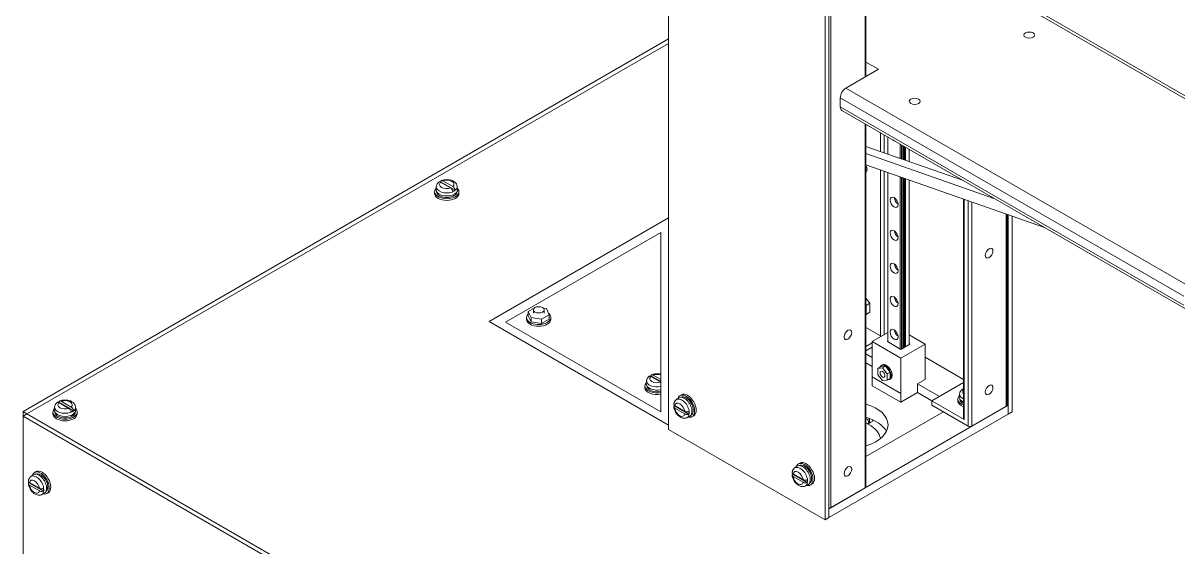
# Model space of a CAD drawing. Header units: millimetres. Extents: x 651 to 8859, y -354 to 894.
# Drawn here: x 2279.4 to 2365, y -242.1 to -203.3 of the extents above; entities that cross this region are included whole.
import ezdxf

# ---------------------------------------------------------------- set-up
doc = ezdxf.new("R2010")
doc.units = ezdxf.units.MM
doc.layers.add('Widoczne (ISO)', color=7, linetype='Continuous', lineweight=18)
doc.layers.add('Widoczne wąskie (ISO)', color=7, linetype='Continuous', lineweight=9)

msp = doc.modelspace()

# ---------------------------------------------------------------- linework, layer by layer
at = {"layer": 'Widoczne (ISO)'}
for p, q in [((2327.254, -151.101), (2327.254, -233.077)), ((2327.254, -151.427), (2327.254, -233.403)), ((2338.85, -240.099), (2338.85, -158.122)), ((2339.133, -239.935), (2339.133, -157.959)), ((2341.879, -207.253), (2341.879, -197.852)), ((2378.041, -215.912), (2352.585, -201.215)), ((2327.254, -204.47), (2279.427, -232.082)), ((2327.254, -204.796), (2279.71, -232.245)), ((2327.254, -204.796), (2279.71, -232.245)), ((2341.879, -206.178), (2342.81, -206.715)), ((2342.81, -206.715), (2340.405, -208.103)), ((2339.981, -208.838), (2339.981, -209.491)), ((2365.561, -224.463), (2340.105, -209.766)), ((2341.879, -237.649), (2341.879, -210.79)), ((2343.517, -213.003), (2343.517, -211.736)), ((2341.879, -212.428), (2349.114, -214.967)), ((2351.433, -216.306), (2341.879, -212.953)), ((2344.422, -213.32), (2344.422, -212.258)), ((2344.519, -213.355), (2344.519, -212.314)), ((2344.617, -213.389), (2344.617, -212.371)), ((2344.654, -213.402), (2344.654, -212.392)), ((2345.087, -213.554), (2345.087, -212.642)), ((2341.879, -213.785), (2355.108, -218.428)), ((2343.517, -226.92), (2343.517, -214.36)), ((2344.422, -227.443), (2344.422, -214.678)), ((2344.519, -227.436), (2344.519, -214.712)), ((2344.617, -227.379), (2344.617, -214.746)), ((2344.654, -227.358), (2344.654, -214.759)), ((2310.047, -215.397), (2310.024, -215.609)), ((2311.449, -215.673), (2310.366, -215.048)), ((2311.109, -215.509), (2310.367, -215.081)), ((2310.537, -214.983), (2311.279, -215.411)), ((2311.599, -215.397), (2311.621, -215.609)), ((2345.087, -227.108), (2345.087, -214.911)), ((2309.923, -215.915), (2309.923, -215.785)), ((2311.382, -216.078), (2311.299, -216.03)), ((2311.723, -215.915), (2311.723, -215.785)), ((2349.115, -216.325), (2349.115, -232.587)), ((2327.254, -217.727), (2313.96, -225.402)), ((2327.254, -233.077), (2327.254, -217.727)), ((2352.344, -231.607), (2352.344, -217.458)), ((2352.427, -232.26), (2352.427, -217.487)), ((2352.709, -232.097), (2352.709, -217.586)), ((2315.184, -225.455), (2326.688, -218.814)), ((2326.688, -218.814), (2326.688, -232.097)), ((2341.879, -223.684), (2342.174, -224.051)), ((2341.879, -224.199), (2341.891, -224.214)), ((2342.174, -224.051), (2341.891, -224.214)), ((2342.174, -224.051), (2342.174, -224.711)), ((2316.856, -224.66), (2317.428, -224.33)), ((2317.065, -225.111), (2316.856, -224.66)), ((2316.856, -224.987), (2316.856, -224.66)), ((2317.065, -225.438), (2316.856, -224.987)), ((2317.237, -224.781), (2317.237, -224.536)), ((2317.428, -224.33), (2317.446, -224.333)), ((2318.418, -224.902), (2317.846, -225.232)), ((2317.978, -224.416), (2318.208, -224.451)), ((2318.037, -224.781), (2318.037, -224.536)), ((2318.208, -224.451), (2318.418, -224.902)), ((2318.418, -225.229), (2318.418, -224.902)), ((2341.891, -224.874), (2341.879, -224.875)), ((2341.891, -224.214), (2341.891, -224.874)), ((2342.174, -224.711), (2341.891, -224.874)), ((2313.96, -225.402), (2327.254, -233.077)), ((2326.688, -232.097), (2315.184, -225.455)), ((2316.737, -225.238), (2316.737, -225.108)), ((2317.846, -225.232), (2317.065, -225.111)), ((2317.065, -225.438), (2317.065, -225.111)), ((2317.846, -225.559), (2317.065, -225.438)), ((2318.418, -225.229), (2317.846, -225.559)), ((2317.846, -225.559), (2317.846, -225.232)), ((2318.537, -225.238), (2318.537, -225.108)), ((2342.951, -226.463), (2341.879, -225.844)), ((2343.517, -226.218), (2342.343, -226.896)), ((2346.275, -227.076), (2345.087, -226.39)), ((2342.343, -226.978), (2341.879, -227.246)), ((2342.343, -227.304), (2341.879, -227.572)), ((2342.343, -226.896), (2344.465, -228.121)), ((2342.343, -229.509), (2342.343, -226.896)), ((2343.475, -226.896), (2343.517, -226.871)), ((2344.465, -227.467), (2343.475, -226.896)), ((2345.143, -227.076), (2344.465, -227.467)), ((2344.465, -228.121), (2346.275, -227.076)), ((2345.087, -227.043), (2345.143, -227.076)), ((2346.275, -229.688), (2346.275, -227.076)), ((2341.879, -227.803), (2342.343, -228.072)), ((2341.879, -228.457), (2342.343, -228.725)), ((2344.465, -230.733), (2344.465, -228.121)), ((2349.115, -229.695), (2346.275, -228.055)), ((2342.98, -228.742), (2342.753, -228.873)), ((2342.753, -228.873), (2343.107, -228.841)), ((2342.753, -229.344), (2342.753, -228.873)), ((2342.98, -228.742), (2343.333, -228.711)), ((2343.104, -228.622), (2343.033, -228.663)), ((2343.333, -228.711), (2343.107, -228.841)), ((2343.107, -228.841), (2343.46, -229.281)), ((2343.333, -228.711), (2343.687, -229.151)), ((2343.687, -229.151), (2343.46, -229.281)), ((2343.46, -229.281), (2343.46, -229.753)), ((2343.687, -229.151), (2343.687, -229.622)), ((2325.505, -230.301), (2325.505, -230.17)), ((2325.629, -229.782), (2325.607, -229.995)), ((2326.688, -229.86), (2325.949, -229.433)), ((2326.688, -229.892), (2325.949, -229.466)), ((2326.119, -229.368), (2326.688, -229.696)), ((2342.343, -229.509), (2344.465, -230.733)), ((2342.343, -230.162), (2342.343, -229.509)), ((2342.343, -230.162), (2344.465, -231.387)), ((2343.107, -229.784), (2342.753, -229.344)), ((2343.46, -229.753), (2343.107, -229.784)), ((2343.687, -229.622), (2343.46, -229.753)), ((2343.704, -229.661), (2343.633, -229.702)), ((2346.275, -229.688), (2345.709, -230.015)), ((2345.709, -230.015), (2347.335, -230.954)), ((2345.709, -230.668), (2345.709, -230.015)), ((2346.77, -231.281), (2349.115, -229.926)), ((2328.218, -230.828), (2328.105, -230.893)), ((2344.465, -231.387), (2345.709, -230.668)), ((2344.465, -230.733), (2344.465, -230.733)), ((2344.465, -231.387), (2344.465, -230.733)), ((2345.709, -230.668), (2346.77, -231.281)), ((2348.822, -230.762), (2348.8, -230.974)), ((2281.763, -231.727), (2281.74, -231.939)), ((2283.165, -232.003), (2282.082, -231.378)), ((2282.825, -231.839), (2282.083, -231.411)), ((2282.252, -231.313), (2282.994, -231.741)), ((2283.314, -231.727), (2283.337, -231.939)), ((2327.688, -231.646), (2328.771, -232.271)), ((2327.717, -231.63), (2328.459, -232.058)), ((2328.459, -232.254), (2327.717, -231.826)), ((2327.831, -231.195), (2328.003, -231.069)), ((2339.133, -239.282), (2352.427, -231.607)), ((2349.174, -232.669), (2346.77, -231.281)), ((2346.77, -231.281), (2346.77, -231.607)), ((2349.457, -233.158), (2346.77, -231.607)), ((2348.698, -231.281), (2348.698, -231.15)), ((2352.285, -231.689), (2349.74, -233.158)), ((2352.427, -231.607), (2352.344, -231.559)), ((2352.427, -232.26), (2352.427, -231.607)), ((2279.427, -232.082), (2279.427, -232.409)), ((2279.427, -232.082), (2279.71, -232.245)), ((2279.427, -232.409), (2279.71, -232.245)), ((2279.427, -232.409), (2364.28, -281.398)), ((2279.427, -269.772), (2279.427, -232.409)), ((2279.71, -232.245), (2364.563, -281.235)), ((2279.71, -232.245), (2364.563, -281.235)), ((2281.639, -232.245), (2281.639, -232.115)), ((2283.097, -232.408), (2283.015, -232.36)), ((2283.439, -232.245), (2283.439, -232.115)), ((2328.607, -232.538), (2328.802, -232.452)), ((2329.118, -232.386), (2329.005, -232.452)), ((2339.133, -239.935), (2352.427, -232.26)), ((2347.618, -232.097), (2341.879, -235.411)), ((2352.709, -232.097), (2352.427, -232.26)), ((2352.427, -232.26), (2352.427, -232.26)), ((2327.254, -233.077), (2327.254, -233.077)), ((2327.254, -233.403), (2338.85, -240.099)), ((2341.879, -232.906), (2342.103, -233.036)), ((2342.244, -232.873), (2342.125, -232.942)), ((2336.599, -236.257), (2336.772, -236.131)), ((2336.986, -235.89), (2336.873, -235.955)), ((2280.005, -236.895), (2280.177, -236.769)), ((2280.391, -236.528), (2280.278, -236.594)), ((2336.456, -236.708), (2337.539, -237.333)), ((2336.485, -236.692), (2337.227, -237.12)), ((2337.227, -237.316), (2336.485, -236.888)), ((2279.862, -237.346), (2280.944, -237.971)), ((2279.891, -237.33), (2280.633, -237.759)), ((2280.633, -237.955), (2279.891, -237.526)), ((2281.225, -237.689), (2281.262, -237.71)), ((2337.375, -237.6), (2337.57, -237.514)), ((2337.886, -237.449), (2337.773, -237.514)), ((2341.82, -237.731), (2339.274, -239.201)), ((2280.78, -238.239), (2280.976, -238.152)), ((2281.291, -238.087), (2281.178, -238.152)), ((2339.133, -239.935), (2339.133, -239.282)), ((2339.133, -239.935), (2338.85, -240.099))]:
    msp.add_line(p, q, dxfattribs=at)
for centre, major_axis in [((2353.982, -204.184), (-0.4, 0)), ((2345.497, -209.083), (-0.4, 0)), ((2343.97, -216.567), (-0.21, 0.364)), ((2343.97, -219.017), (-0.21, 0.364)), ((2351.012, -220.339), (-0.2, -0.346)), ((2343.97, -221.466), (-0.21, 0.364)), ((2343.97, -223.916), (-0.21, 0.364)), ((2317.637, -224.536), (0.4, 0)), ((2340.547, -226.382), (-0.2, -0.346)), ((2343.97, -226.365), (-0.21, 0.364)), ((2343.107, -229.313), (0.125, -0.217)), ((2351.012, -230.464), (-0.2, -0.346)), ((2340.547, -236.506), (-0.2, -0.346))]:
    msp.add_ellipse(centre, major_axis=major_axis, ratio=0.57735, dxfattribs=at)
for centre, major_axis, ratio, start_param, end_param in [((2340.405, -208.593), (-0.3, -0.52), 0.57735, 3.926991, 5.497787), ((2340.405, -209.246), (-0.3, -0.52), 0.57735, 5.497787, 6.283185), ((2343.97, -211.668), (-0.21, 0.364), 0.57735, 2.066235, 2.646154), ((2341.679, -213.971), (0.2, -0.346), 0.57735, 0, 1.570796), ((2310.823, -215.785), (0.9, 0), 0.57735, 2.643544, 6.781234), ((2310.823, -215.638), (0.8, 0), 0.57735, 3.079689, 6.345089), ((2310.823, -215.409), (0.775, 0), 0.57735, 2.200676, 2.259817), ((2310.823, -215.915), (0.9, 0), 0.57735, 3.141593, 6.283185), ((2310.823, -215.785), (-0.755, 0), 0.57735, 0.013464, 2.308494), ((2310.823, -215.409), (-0.775, 0), 0.57735, 2.200676, 2.511713), ((2310.823, -215.866), (0.679, -1.41), 0.234781, 1.287117, 1.354894), ((2310.823, -215.704), (0.679, -1.41), 0.234781, 1.191716, 1.257733), ((2310.823, -215.785), (0.755, 0), 0.57735, 5.545487, 6.269722), ((2344.295, -216.379), (0.21, -0.364), 0.57735, 4.027438, 5.39734), ((2344.295, -216.379), (0.12, -0.208), 0.57735, 4.487567, 4.937211), ((2344.295, -218.829), (0.21, -0.364), 0.57735, 4.027438, 5.39734), ((2344.295, -218.829), (0.12, -0.208), 0.57735, 4.487567, 4.937211), ((2344.295, -221.278), (0.21, -0.364), 0.57735, 4.027438, 5.39734), ((2344.295, -221.278), (0.12, -0.208), 0.57735, 4.487567, 4.937211), ((2344.295, -223.728), (0.21, -0.364), 0.57735, 4.027438, 5.39734), ((2344.295, -223.728), (0.12, -0.208), 0.57735, 4.487567, 4.937211), ((2317.637, -225.108), (0.9, 0), 0.57735, 2.620947, 6.891812), ((2317.637, -225.238), (0.9, 0), 0.57735, 3.141593, 6.283185), ((2343.093, -226.382), (-0.2, 0), 0.57735, 0.785398, 1.308997), ((2344.295, -226.177), (0.21, -0.364), 0.57735, 4.027438, 5.39734), ((2344.295, -226.177), (0.12, -0.208), 0.57735, 4.487567, 4.937211), ((2343.333, -229.182), (-0.3, 0.52), 0.57735, 2.76375, 6.661028), ((2343.404, -229.141), (-0.3, 0.52), 0.57735, 3.141593, 6.283185), ((2326.405, -230.17), (-0.9, 0), 0.57735, 5.785136, 8.173669), ((2326.405, -230.023), (-0.8, 0), 0.57735, 6.221282, 8.215349), ((2326.405, -230.17), (-0.755, 0), 0.57735, 0.013464, 1.95479), ((2326.405, -229.794), (0.775, 0), 0.57735, 2.200676, 2.259817), ((2326.405, -230.301), (-0.9, 0), 0.57735, 0, 1.890484), ((2328.555, -231.672), (-0.45, 0.779), 0.57735, 2.643544, 6.781234), ((2328.427, -231.746), (-0.4, 0.693), 0.57735, 3.079689, 6.345089), ((2328.555, -231.672), (-0.378, 0.654), 0.57735, 3.155056, 6.269722), ((2328.668, -231.607), (-0.45, 0.779), 0.57735, 3.141593, 6.283185), ((2349.598, -231.15), (-0.9, 0), 0.57735, 5.785136, 7.287707), ((2349.598, -231.003), (-0.8, 0), 0.57735, 6.221282, 7.206031), ((2349.598, -230.774), (0.775, 0), 0.57735, 2.243676, 2.259817), ((2282.539, -232.115), (0.9, 0), 0.57735, 2.643544, 6.781234), ((2282.539, -231.739), (0.775, 0), 0.57735, 2.200676, 2.259817), ((2328.229, -231.86), (-0.387, 0.671), 0.57735, 0.881775, 0.940917), ((2340.522, -233.062), (3, 0), 0.57735, 5.181466, 7.384904), ((2349.598, -231.281), (-0.9, 0), 0.57735, 0, 1.004522), ((2349.598, -231.15), (-0.755, 0), 0.57735, 0.013464, 0.876914), ((2352.144, -231.607), (0.2, 0), 0.57735, 5.497787, 6.283185), ((2282.539, -232.245), (0.9, 0), 0.57735, 3.141593, 6.283185), ((2282.539, -231.968), (0.8, 0), 0.57735, 3.079689, 6.345089), ((2282.539, -232.115), (-0.755, 0), 0.57735, 0.013464, 2.308494), ((2282.539, -231.739), (-0.775, 0), 0.57735, 2.200676, 2.511713), ((2282.539, -232.195), (0.679, -1.41), 0.234781, 1.287117, 1.354894), ((2282.539, -232.034), (0.679, -1.41), 0.234781, 1.191716, 1.257733), ((2282.539, -232.115), (0.755, 0), 0.57735, 5.545487, 6.269722), ((2328.229, -231.86), (0.387, -0.671), 0.57735, 0.629879, 0.940917), ((2340.522, -234.042), (3, 0), 0.57735, 0.286757, 1.101719), ((2342.244, -232.546), (-0.2, -0.346), 0.57735, 0.785398, 1.455343), ((2349.315, -232.587), (-0.2, 0), 0.57735, 0, 0.785398), ((2339.982, -234.261), (3, 0), 0.57735, 0.110654, 0.785398), ((2349.598, -233.077), (0.2, 0), 0.57735, 3.926991, 5.497787), ((2337.323, -236.735), (-0.45, 0.779), 0.57735, 2.643544, 6.781234), ((2337.196, -236.808), (-0.4, 0.693), 0.57735, 3.079689, 6.345089), ((2337.323, -236.735), (-0.378, 0.654), 0.57735, 3.155056, 6.269722), ((2337.436, -236.669), (-0.45, 0.779), 0.57735, 3.141593, 6.283185), ((2280.728, -237.373), (-0.45, 0.779), 0.57735, 2.643544, 6.781234), ((2280.601, -237.446), (-0.4, 0.693), 0.57735, 3.079689, 6.345089), ((2280.728, -237.373), (-0.378, 0.654), 0.57735, 3.974691, 6.269722), ((2280.841, -237.308), (-0.45, 0.779), 0.57735, 3.141593, 6.283185), ((2336.998, -236.922), (-0.387, 0.671), 0.57735, 0.881775, 0.940917), ((2280.403, -237.561), (-0.387, 0.671), 0.57735, 0.881775, 0.940917), ((2280.403, -237.561), (0.387, -0.671), 0.57735, 0.629879, 0.940917), ((2280.728, -237.373), (0.378, -0.654), 0.57735, 0.013464, 0.737698), ((2280.658, -237.413), (1.506, 1.432), 0.285443, 4.778813, 4.844149), ((2280.798, -237.333), (1.506, 1.432), 0.285443, 4.685337, 4.748749), ((2336.998, -236.922), (0.387, -0.671), 0.57735, 0.629879, 0.940917), ((2341.679, -237.649), (0.2, 0), 0.57735, 5.497787, 6.283185), ((2339.133, -239.119), (0.2, 0), 0.57735, 4.712595, 5.497787)]:
    msp.add_ellipse(centre, major_axis=major_axis, ratio=ratio, start_param=start_param, end_param=end_param, dxfattribs=at)
for points, knots in [([(2310.047, -215.397), (2310.05, -215.37), (2310.055, -215.344), (2310.071, -215.293), (2310.081, -215.269), (2310.104, -215.223), (2310.117, -215.202), (2310.147, -215.161), (2310.163, -215.142), (2310.197, -215.107), (2310.215, -215.09), (2310.233, -215.075)], [3.9888942, 3.9888942, 3.9888942, 3.9888942, 4.1002736, 4.1002736, 4.211653, 4.211653, 4.3230324, 4.3230324, 4.4344118, 4.4344118, 4.5457912, 4.5457912, 4.5457912, 4.5457912]), ([(2310.367, -215.081), (2310.346, -215.068), (2310.32, -215.059), (2310.281, -215.055), (2310.259, -215.059), (2310.241, -215.07), (2310.237, -215.072), (2310.233, -215.075)], [0.5426169, 0.5426169, 0.5426169, 0.5426169, 0.5883414, 0.5883414, 0.6332991, 0.6332991, 0.6443527, 0.6443527, 0.6443527, 0.6443527]), ([(2310.366, -215.048), (2310.369, -215.034), (2310.372, -215.022), (2310.385, -214.994), (2310.399, -214.978), (2310.429, -214.961), (2310.45, -214.957), (2310.49, -214.961), (2310.515, -214.97), (2310.537, -214.983)], [0.0190356, 0.0190356, 0.0190356, 0.0190356, 0.0442088, 0.0442088, 0.0886907, 0.0886907, 0.1336484, 0.1336484, 0.1793729, 0.1793729, 0.1793729, 0.1793729]), ([(2310.424, -214.965), (2310.499, -214.935), (2310.58, -214.914), (2310.745, -214.891), (2310.829, -214.888), (2310.995, -214.901), (2311.077, -214.916), (2311.232, -214.965), (2311.306, -215), (2311.436, -215.089), (2311.492, -215.144), (2311.566, -215.263), (2311.589, -215.323), (2311.598, -215.39), (2311.598, -215.393), (2311.599, -215.397)], [4.885927, 4.885927, 4.885927, 4.885927, 5.260277, 5.260277, 5.6305, 5.6305, 5.999424, 5.999424, 6.373891, 6.373891, 6.727169, 6.727169, 6.991432, 6.991432, 7.00668, 7.00668, 7.00668, 7.00668]), ([(2311.279, -215.771), (2311.277, -215.755), (2311.273, -215.738), (2311.261, -215.696), (2311.247, -215.663), (2311.217, -215.612), (2311.195, -215.583), (2311.156, -215.542), (2311.13, -215.521), (2311.109, -215.509)], [0.0190356, 0.0190356, 0.0190356, 0.0190356, 0.0442088, 0.0442088, 0.0886907, 0.0886907, 0.1336484, 0.1336484, 0.1793729, 0.1793729, 0.1793729, 0.1793729]), ([(2311.279, -215.411), (2311.3, -215.423), (2311.326, -215.444), (2311.365, -215.485), (2311.386, -215.514), (2311.416, -215.565), (2311.43, -215.598), (2311.443, -215.64), (2311.447, -215.657), (2311.449, -215.673)], [0.5426169, 0.5426169, 0.5426169, 0.5426169, 0.5883414, 0.5883414, 0.6332991, 0.6332991, 0.677781, 0.677781, 0.7029542, 0.7029542, 0.7029542, 0.7029542]), ([(2326.006, -229.35), (2326.081, -229.32), (2326.162, -229.299), (2326.327, -229.276), (2326.412, -229.274), (2326.56, -229.285), (2326.625, -229.296), (2326.688, -229.312)], [4.885927, 4.885927, 4.885927, 4.885927, 5.260277, 5.260277, 5.6305, 5.6305, 5.923261, 5.923261, 5.923261, 5.923261]), ([(2325.629, -229.782), (2325.632, -229.756), (2325.638, -229.729), (2325.653, -229.679), (2325.663, -229.654), (2325.686, -229.608), (2325.7, -229.587), (2325.729, -229.546), (2325.745, -229.527), (2325.779, -229.492), (2325.797, -229.476), (2325.816, -229.461)], [3.9888942, 3.9888942, 3.9888942, 3.9888942, 4.1002736, 4.1002736, 4.211653, 4.211653, 4.3230324, 4.3230324, 4.4344118, 4.4344118, 4.5457912, 4.5457912, 4.5457912, 4.5457912]), ([(2325.949, -229.466), (2325.928, -229.454), (2325.902, -229.445), (2325.863, -229.441), (2325.842, -229.444), (2325.823, -229.455), (2325.819, -229.458), (2325.816, -229.461)], [0.5426169, 0.5426169, 0.5426169, 0.5426169, 0.5883414, 0.5883414, 0.6332991, 0.6332991, 0.6443527, 0.6443527, 0.6443527, 0.6443527]), ([(2325.949, -229.433), (2325.951, -229.42), (2325.955, -229.407), (2325.967, -229.379), (2325.981, -229.364), (2326.011, -229.346), (2326.033, -229.343), (2326.072, -229.347), (2326.097, -229.356), (2326.119, -229.368)], [0.0190356, 0.0190356, 0.0190356, 0.0190356, 0.0442088, 0.0442088, 0.0886907, 0.0886907, 0.1336484, 0.1336484, 0.1793729, 0.1793729, 0.1793729, 0.1793729]), ([(2348.822, -230.762), (2348.825, -230.735), (2348.831, -230.709), (2348.846, -230.658), (2348.856, -230.634), (2348.879, -230.588), (2348.893, -230.567), (2348.922, -230.526), (2348.938, -230.507), (2348.972, -230.472), (2348.99, -230.456), (2349.009, -230.44)], [3.9888942, 3.9888942, 3.9888942, 3.9888942, 4.1002736, 4.1002736, 4.211653, 4.211653, 4.3230324, 4.3230324, 4.4344118, 4.4344118, 4.5457912, 4.5457912, 4.5457912, 4.5457912]), ([(2349.115, -230.433), (2349.101, -230.427), (2349.087, -230.424), (2349.056, -230.42), (2349.035, -230.424), (2349.016, -230.435), (2349.012, -230.437), (2349.009, -230.44)], [0.56087186, 0.56087186, 0.56087186, 0.56087186, 0.5883414, 0.5883414, 0.63329914, 0.63329914, 0.6443527, 0.6443527, 0.6443527, 0.6443527]), ([(2281.763, -231.727), (2281.766, -231.7), (2281.771, -231.674), (2281.787, -231.623), (2281.796, -231.599), (2281.82, -231.553), (2281.833, -231.531), (2281.862, -231.491), (2281.878, -231.472), (2281.912, -231.437), (2281.93, -231.42), (2281.949, -231.405)], [3.9888942, 3.9888942, 3.9888942, 3.9888942, 4.1002736, 4.1002736, 4.211653, 4.211653, 4.3230324, 4.3230324, 4.4344118, 4.4344118, 4.5457912, 4.5457912, 4.5457912, 4.5457912]), ([(2282.083, -231.411), (2282.061, -231.398), (2282.036, -231.389), (2281.996, -231.385), (2281.975, -231.389), (2281.956, -231.4), (2281.953, -231.402), (2281.949, -231.405)], [0.5426169, 0.5426169, 0.5426169, 0.5426169, 0.5883414, 0.5883414, 0.6332991, 0.6332991, 0.6443527, 0.6443527, 0.6443527, 0.6443527]), ([(2282.082, -231.378), (2282.084, -231.364), (2282.088, -231.352), (2282.101, -231.324), (2282.115, -231.308), (2282.145, -231.291), (2282.166, -231.287), (2282.206, -231.291), (2282.231, -231.3), (2282.252, -231.313)], [0.0190356, 0.0190356, 0.0190356, 0.0190356, 0.0442088, 0.0442088, 0.0886907, 0.0886907, 0.1336484, 0.1336484, 0.1793729, 0.1793729, 0.1793729, 0.1793729]), ([(2282.139, -231.295), (2282.215, -231.264), (2282.296, -231.244), (2282.461, -231.221), (2282.545, -231.218), (2282.711, -231.231), (2282.793, -231.246), (2282.948, -231.295), (2283.022, -231.33), (2283.151, -231.419), (2283.208, -231.473), (2283.282, -231.593), (2283.304, -231.653), (2283.313, -231.72), (2283.314, -231.723), (2283.314, -231.727)], [4.885927, 4.885927, 4.885927, 4.885927, 5.260277, 5.260277, 5.6305, 5.6305, 5.999424, 5.999424, 6.373891, 6.373891, 6.727169, 6.727169, 6.991432, 6.991432, 7.00668, 7.00668, 7.00668, 7.00668]), ([(2282.995, -232.101), (2282.993, -232.085), (2282.989, -232.068), (2282.976, -232.026), (2282.962, -231.993), (2282.932, -231.942), (2282.911, -231.913), (2282.872, -231.872), (2282.846, -231.851), (2282.825, -231.839)], [0.0190356, 0.0190356, 0.0190356, 0.0190356, 0.0442088, 0.0442088, 0.0886907, 0.0886907, 0.1336484, 0.1336484, 0.1793729, 0.1793729, 0.1793729, 0.1793729]), ([(2282.994, -231.741), (2283.016, -231.753), (2283.041, -231.774), (2283.081, -231.815), (2283.102, -231.844), (2283.132, -231.895), (2283.146, -231.928), (2283.159, -231.97), (2283.162, -231.987), (2283.165, -232.003)], [0.5426169, 0.5426169, 0.5426169, 0.5426169, 0.5883414, 0.5883414, 0.6332991, 0.6332991, 0.677781, 0.677781, 0.7029542, 0.7029542, 0.7029542, 0.7029542]), ([(2327.646, -231.517), (2327.645, -231.521), (2327.644, -231.526), (2327.645, -231.547), (2327.652, -231.568), (2327.675, -231.6), (2327.696, -231.617), (2327.717, -231.63)], [0.0776371, 0.0776371, 0.0776371, 0.0776371, 0.0886907, 0.0886907, 0.1336484, 0.1336484, 0.1793729, 0.1793729, 0.1793729, 0.1793729]), ([(2327.717, -231.826), (2327.696, -231.813), (2327.675, -231.796), (2327.652, -231.764), (2327.645, -231.743), (2327.644, -231.709), (2327.651, -231.689), (2327.669, -231.664), (2327.678, -231.654), (2327.688, -231.646)], [0.5426169, 0.5426169, 0.5426169, 0.5426169, 0.5883414, 0.5883414, 0.6332991, 0.6332991, 0.677781, 0.677781, 0.7029542, 0.7029542, 0.7029542, 0.7029542]), ([(2327.645, -231.517), (2327.649, -231.493), (2327.654, -231.469), (2327.668, -231.422), (2327.676, -231.399), (2327.697, -231.353), (2327.709, -231.331), (2327.737, -231.288), (2327.753, -231.267), (2327.789, -231.228), (2327.809, -231.21), (2327.831, -231.195)], [1.7373941, 1.7373941, 1.7373941, 1.7373941, 1.8487735, 1.8487735, 1.9601529, 1.9601529, 2.0715323, 2.0715323, 2.1829117, 2.1829117, 2.2942911, 2.2942911, 2.2942911, 2.2942911]), ([(2328.607, -232.538), (2328.559, -232.559), (2328.507, -232.571), (2328.399, -232.578), (2328.343, -232.57), (2328.224, -232.538), (2328.162, -232.508), (2328.038, -232.428), (2327.976, -232.374), (2327.866, -232.251), (2327.817, -232.183), (2327.734, -232.037), (2327.701, -231.961), (2327.663, -231.834), (2327.652, -231.785), (2327.645, -231.737)], [5.55969, 5.55969, 5.55969, 5.55969, 5.777303, 5.777303, 6.026457, 6.026457, 6.342699, 6.342699, 6.712846, 6.712846, 7.085089, 7.085089, 7.453397, 7.453397, 7.680444, 7.680444, 7.680444, 7.680444]), ([(2328.459, -232.058), (2328.48, -232.07), (2328.511, -232.082), (2328.567, -232.096), (2328.602, -232.1), (2328.661, -232.1), (2328.696, -232.096), (2328.739, -232.086), (2328.756, -232.081), (2328.771, -232.075)], [0.5426169, 0.5426169, 0.5426169, 0.5426169, 0.5883414, 0.5883414, 0.6332991, 0.6332991, 0.677781, 0.677781, 0.7029542, 0.7029542, 0.7029542, 0.7029542]), ([(2328.771, -232.271), (2328.756, -232.277), (2328.739, -232.282), (2328.696, -232.292), (2328.661, -232.296), (2328.602, -232.296), (2328.567, -232.292), (2328.511, -232.278), (2328.48, -232.266), (2328.459, -232.254)], [0.0190356, 0.0190356, 0.0190356, 0.0190356, 0.0442088, 0.0442088, 0.0886907, 0.0886907, 0.1336484, 0.1336484, 0.1793729, 0.1793729, 0.1793729, 0.1793729]), ([(2342.115, -232.575), (2342.118, -232.584), (2342.121, -232.593), (2342.141, -232.669), (2342.146, -232.738), (2342.139, -232.883), (2342.124, -232.959), (2342.1, -233.035)], [2.8411318, 2.8411318, 2.8411318, 2.8411318, 2.8848641, 2.8848641, 3.2011066, 3.2011066, 3.5562795, 3.5562795, 3.5562795, 3.5562795]), ([(2279.819, -237.217), (2279.823, -237.193), (2279.828, -237.17), (2279.842, -237.123), (2279.85, -237.099), (2279.87, -237.054), (2279.883, -237.031), (2279.911, -236.988), (2279.927, -236.967), (2279.963, -236.929), (2279.983, -236.911), (2280.005, -236.895)], [4.8789868, 4.8789868, 4.8789868, 4.8789868, 4.9903662, 4.9903662, 5.1017456, 5.1017456, 5.213125, 5.213125, 5.3245044, 5.3245044, 5.4358838, 5.4358838, 5.4358838, 5.4358838]), ([(2336.485, -236.888), (2336.464, -236.876), (2336.443, -236.858), (2336.42, -236.826), (2336.413, -236.805), (2336.412, -236.771), (2336.419, -236.751), (2336.437, -236.726), (2336.446, -236.717), (2336.456, -236.708)], [0.5426169, 0.5426169, 0.5426169, 0.5426169, 0.5883414, 0.5883414, 0.6332991, 0.6332991, 0.677781, 0.677781, 0.7029542, 0.7029542, 0.7029542, 0.7029542]), ([(2336.414, -236.579), (2336.413, -236.583), (2336.413, -236.588), (2336.413, -236.609), (2336.42, -236.63), (2336.443, -236.662), (2336.464, -236.68), (2336.485, -236.692)], [0.0776371, 0.0776371, 0.0776371, 0.0776371, 0.0886907, 0.0886907, 0.1336484, 0.1336484, 0.1793729, 0.1793729, 0.1793729, 0.1793729]), ([(2337.375, -237.6), (2337.327, -237.622), (2337.275, -237.633), (2337.168, -237.64), (2337.112, -237.633), (2336.992, -237.6), (2336.93, -237.57), (2336.806, -237.49), (2336.744, -237.436), (2336.634, -237.314), (2336.585, -237.245), (2336.503, -237.099), (2336.469, -237.023), (2336.431, -236.897), (2336.42, -236.848), (2336.413, -236.799)], [5.55969, 5.55969, 5.55969, 5.55969, 5.777303, 5.777303, 6.026457, 6.026457, 6.342699, 6.342699, 6.712846, 6.712846, 7.085089, 7.085089, 7.453397, 7.453397, 7.680444, 7.680444, 7.680444, 7.680444]), ([(2336.414, -236.579), (2336.417, -236.555), (2336.423, -236.531), (2336.436, -236.484), (2336.445, -236.461), (2336.465, -236.415), (2336.477, -236.393), (2336.505, -236.35), (2336.521, -236.329), (2336.557, -236.291), (2336.577, -236.273), (2336.599, -236.257)], [1.7373941, 1.7373941, 1.7373941, 1.7373941, 1.8487735, 1.8487735, 1.9601529, 1.9601529, 2.0715323, 2.0715323, 2.1829117, 2.1829117, 2.2942911, 2.2942911, 2.2942911, 2.2942911]), ([(2279.819, -237.217), (2279.818, -237.222), (2279.818, -237.226), (2279.818, -237.248), (2279.825, -237.268), (2279.849, -237.3), (2279.869, -237.318), (2279.891, -237.33)], [0.0776371, 0.0776371, 0.0776371, 0.0776371, 0.0886907, 0.0886907, 0.1336484, 0.1336484, 0.1793729, 0.1793729, 0.1793729, 0.1793729]), ([(2279.891, -237.526), (2279.869, -237.514), (2279.849, -237.496), (2279.825, -237.464), (2279.818, -237.444), (2279.818, -237.409), (2279.825, -237.389), (2279.842, -237.364), (2279.851, -237.355), (2279.862, -237.346)], [0.5426169, 0.5426169, 0.5426169, 0.5426169, 0.5883414, 0.5883414, 0.6332991, 0.6332991, 0.677781, 0.677781, 0.7029542, 0.7029542, 0.7029542, 0.7029542]), ([(2280.78, -238.239), (2280.732, -238.26), (2280.681, -238.272), (2280.573, -238.278), (2280.517, -238.271), (2280.398, -238.238), (2280.336, -238.209), (2280.211, -238.128), (2280.15, -238.074), (2280.039, -237.952), (2279.99, -237.883), (2279.908, -237.738), (2279.875, -237.661), (2279.837, -237.535), (2279.826, -237.486), (2279.819, -237.437)], [2.418098, 2.418098, 2.418098, 2.418098, 2.635711, 2.635711, 2.884864, 2.884864, 3.201107, 3.201107, 3.571253, 3.571253, 3.943496, 3.943496, 4.311805, 4.311805, 4.538851, 4.538851, 4.538851, 4.538851]), ([(2280.633, -237.759), (2280.654, -237.771), (2280.684, -237.783), (2280.74, -237.796), (2280.775, -237.8), (2280.835, -237.801), (2280.87, -237.797), (2280.913, -237.786), (2280.929, -237.781), (2280.944, -237.775)], [0.5426169, 0.5426169, 0.5426169, 0.5426169, 0.5883414, 0.5883414, 0.6332991, 0.6332991, 0.677781, 0.677781, 0.7029542, 0.7029542, 0.7029542, 0.7029542]), ([(2337.227, -237.12), (2337.249, -237.133), (2337.279, -237.145), (2337.335, -237.158), (2337.37, -237.162), (2337.43, -237.162), (2337.464, -237.158), (2337.507, -237.148), (2337.524, -237.143), (2337.539, -237.137)], [0.5426169, 0.5426169, 0.5426169, 0.5426169, 0.5883414, 0.5883414, 0.6332991, 0.6332991, 0.677781, 0.677781, 0.7029542, 0.7029542, 0.7029542, 0.7029542]), ([(2337.539, -237.333), (2337.524, -237.339), (2337.507, -237.344), (2337.464, -237.354), (2337.43, -237.358), (2337.37, -237.358), (2337.335, -237.354), (2337.279, -237.34), (2337.249, -237.329), (2337.227, -237.316)], [0.0190356, 0.0190356, 0.0190356, 0.0190356, 0.0442088, 0.0442088, 0.0886907, 0.0886907, 0.1336484, 0.1336484, 0.1793729, 0.1793729, 0.1793729, 0.1793729]), ([(2280.944, -237.971), (2280.929, -237.977), (2280.913, -237.982), (2280.87, -237.993), (2280.835, -237.997), (2280.775, -237.996), (2280.74, -237.992), (2280.684, -237.979), (2280.654, -237.967), (2280.633, -237.955)], [0.0190356, 0.0190356, 0.0190356, 0.0190356, 0.0442088, 0.0442088, 0.0886907, 0.0886907, 0.1336484, 0.1336484, 0.1793729, 0.1793729, 0.1793729, 0.1793729])]:
    msp.add_open_spline(points, degree=3, knots=knots, dxfattribs=at)
at = {"layer": 'Widoczne wąskie (ISO)'}
for p, q in [((2341.82, -197.886), (2341.82, -207.286)), ((2339.274, -239.201), (2339.274, -199.355)), ((2352.285, -201.245), (2377.741, -215.942)), ((2365.861, -222.8), (2340.405, -208.103)), ((2339.981, -208.838), (2365.437, -223.535)), ((2365.437, -224.188), (2339.981, -209.491)), ((2341.82, -210.756), (2341.82, -237.731)), ((2342.951, -211.409), (2342.951, -212.804)), ((2343.234, -212.904), (2343.234, -211.572)), ((2344.611, -213.387), (2344.611, -212.367)), ((2344.7, -213.418), (2344.7, -212.419)), ((2344.719, -213.424), (2344.719, -212.429)), ((2344.791, -213.45), (2344.791, -212.471)), ((2344.811, -213.457), (2344.811, -212.483)), ((2342.951, -214.161), (2342.951, -226.463)), ((2343.234, -226.382), (2343.234, -214.261)), ((2344.611, -227.383), (2344.611, -214.744)), ((2344.7, -227.332), (2344.7, -214.775)), ((2344.719, -227.321), (2344.719, -214.782)), ((2344.791, -227.279), (2344.791, -214.807)), ((2344.811, -227.267), (2344.811, -214.814)), ((2349.174, -232.669), (2349.174, -216.345)), ((2349.457, -216.444), (2349.457, -233.158)), ((2349.74, -233.158), (2349.74, -216.544)), ((2352.285, -217.437), (2352.285, -231.689))]:
    msp.add_line(p, q, dxfattribs=at)
for centre, major_axis, start_param, end_param in [((2310.823, -215.425), (-0.777, 0), 6.221282, 9.486681), ((2310.823, -215.246), (-0.538, 0), 5.722691, 8.414476), ((2310.823, -215.246), (0.538, 0), 5.722691, 8.414476), ((2326.405, -229.631), (0.538, 0), 1.017322, 2.131291), ((2326.405, -229.81), (-0.777, 0), 6.221282, 8.226474), ((2326.405, -229.631), (-0.538, 0), 5.722691, 8.407456), ((2349.598, -230.79), (-0.777, 0), 6.221282, 7.183605), ((2349.598, -230.611), (-0.538, 0), 5.82608, 6.740291), ((2282.539, -231.755), (-0.777, 0), 6.221282, 9.486681), ((2282.539, -231.576), (-0.538, 0), 5.722691, 8.414476), ((2282.539, -231.576), (0.538, 0), 5.722691, 8.414476), ((2328.088, -231.942), (-0.269, 0.466), 4.151895, 6.84368), ((2328.088, -231.942), (0.269, -0.466), 4.151895, 6.84368), ((2328.243, -231.852), (0.389, -0.673), 6.221282, 9.486681), ((2341.693, -233.085), (0.269, 0.466), 5.190317, 6.558428), ((2337.011, -236.915), (0.389, -0.673), 6.221282, 9.486681), ((2280.417, -237.553), (0.389, -0.673), 6.221282, 9.486681), ((2336.856, -237.004), (-0.269, 0.466), 4.151895, 6.84368), ((2336.856, -237.004), (0.269, -0.466), 4.151895, 6.84368), ((2280.262, -237.642), (-0.269, 0.466), 4.151895, 6.84368), ((2280.262, -237.642), (0.269, -0.466), 4.151895, 6.84368)]:
    msp.add_ellipse(centre, major_axis=major_axis, ratio=0.57735, start_param=start_param, end_param=end_param, dxfattribs=at)

doc.saveas('drawing.dxf')
